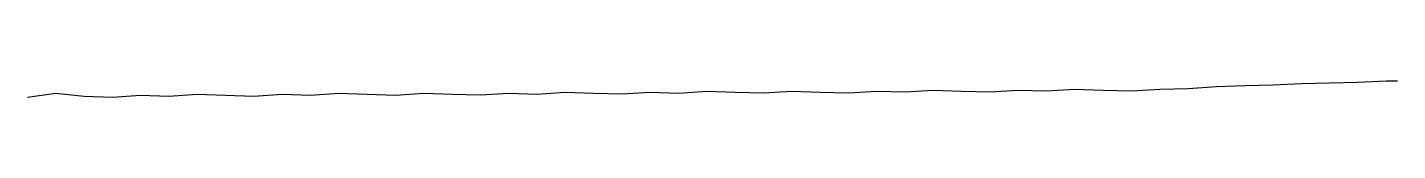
# Model space of a CAD drawing. Extents: x 0.12 to 5.87, y 73.97 to 74.04.
import ezdxf

# ---------------------------------------------------------------- set-up
doc = ezdxf.new("R2010")
doc.units = 0
doc.layers.add('TOPPLATFORM iNTERPOLATED', color=1, linetype='CONTINUOUS')

msp = doc.modelspace()

# ---------------------------------------------------------------- linework, layer by layer
at = {"layer": 'TOPPLATFORM iNTERPOLATED', "color": 7}
msp.add_polyline3d([(0.1188, 73.9675, 0), (0.2376, 73.9839, 0), (0.3564, 73.9715, 0), (0.4753, 73.9677, 0), (0.5941, 73.9755, 0), (0.7129, 73.9717, 0), (0.8317, 73.9793, 0), (0.9505, 73.9757, 0), (1.0693, 73.9719, 0), (1.1882, 73.9797, 0), (1.307, 73.9759, 0), (1.4258, 73.9835, 0), (1.5446, 73.9799, 0), (1.6634, 73.9761, 0), (1.7822, 73.9839, 0), (1.901, 73.9801, 0), (2.0199, 73.9763, 0), (2.1387, 73.9841, 0), (2.2575, 73.9803, 0), (2.3763, 73.9881, 0), (2.4951, 73.9843, 0), (2.6139, 73.9805, 0), (2.7327, 73.9883, 0), (2.8516, 73.9845, 0), (2.9704, 73.9923, 0), (3.0892, 73.9885, 0), (3.208, 73.9847, 0), (3.3268, 73.9925, 0), (3.4456, 73.9887, 0), (3.5645, 73.9849, 0), (3.6833, 73.9927, 0), (3.8021, 73.9889, 0), (3.9209, 73.9967, 0), (4.0397, 73.9929, 0), (4.1585, 73.9891, 0), (4.2773, 73.9969, 0), (4.3962, 73.9931, 0), (4.515, 74.0009, 0), (4.6338, 73.9971, 0), (4.7526, 73.9933, 0), (4.8714, 74.0011, 0), (4.9902, 74.0033, 0), (5.109, 74.0126, 0), (5.2279, 74.0163, 0), (5.3467, 74.019, 0), (5.4655, 74.0245, 0), (5.5843, 74.0271, 0), (5.7031, 74.0298, 0), (5.8219, 74.0353, 0), (5.8695, 74.0353, 0), (5.8695, 74.0353, 0)], dxfattribs=at)

doc.saveas('drawing.dxf')
